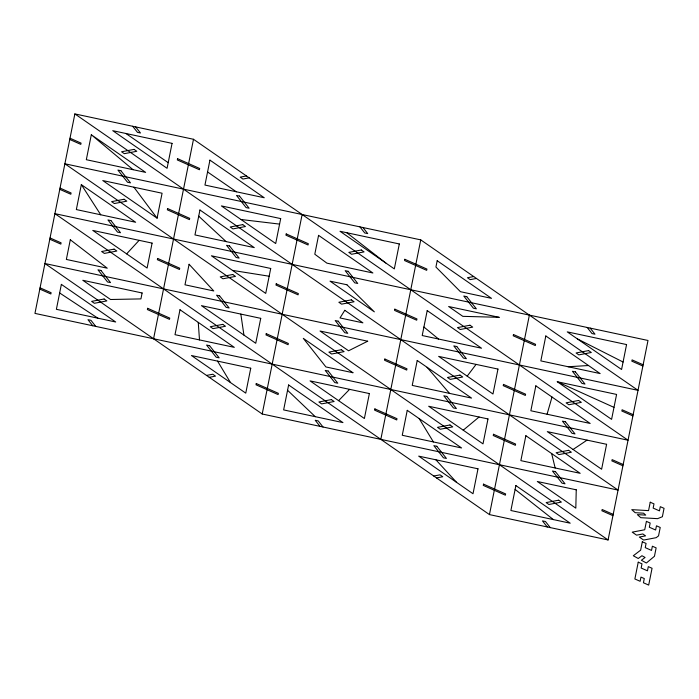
<?xml version="1.0" encoding="UTF-8"?>
<svg xmlns="http://www.w3.org/2000/svg" width="699" height="699" viewBox="0 0 699 699"><rect width="100%" height="100%" fill="white"/><g stroke="black" fill="none" stroke-linecap="round" stroke-linejoin="round"><path stroke-width="1.05" d="M74.872 113.911L34.95 313.397L628.034 440.221L193.492 139.276L74.872 113.911L618.056 490.095L262.204 414L44.928 263.523L638.021 390.348L420.746 239.879L64.893 163.784L608.078 539.96L647.999 340.474L54.915 213.658L489.457 514.595L608.078 539.96M81.337 184.632L76.348 209.569L135.65 222.256L81.337 184.632L100.726 214.785M91.316 134.767L86.326 159.704L145.637 172.382L91.316 134.767L133.063 169.691M157.083 218.167L162.081 193.23L102.77 180.552L157.083 218.167L133.92 187.21M153.57 338.762L193.492 139.276M262.204 414L302.125 214.514M380.824 439.365L420.746 239.879M489.457 514.595L529.379 315.109M547.064 414.236L552.018 397.041M467.194 376.149L476.071 364.389M126.641 253.868L139.136 240.334M338.596 400.649L349.596 389.352M463.236 430.191L479.051 417.032M573.084 449.483L587.046 440.125M246.432 175.947L240.185 177.135L242.929 179.04L249.185 177.843M473.695 276.542L467.439 277.739L470.182 279.635L476.438 278.447M206.511 375.433L212.767 374.236L215.51 376.141L209.254 377.329M433.764 476.028L440.021 474.839L442.764 476.735L436.508 477.933M568.13 366.739L588.506 365.525M240.989 219.495L279.591 224.108M232.487 270.391L269.159 276.227M557.278 381.75L616.588 394.437L611.59 419.365L557.278 381.75L613.993 407.377M643.132 364.782L632.088 359.889L631.835 361.156L642.879 366.04M70.005 138.219L81.058 143.112L80.804 144.37L69.76 139.477M633.154 414.656L622.101 409.763L621.857 411.021L632.901 415.914M60.027 188.092L71.08 192.985L70.826 194.243L59.773 189.35M623.176 464.529L612.123 459.636L611.87 460.894L622.923 465.787M50.048 237.966L61.093 242.85L60.848 244.117L49.795 239.224M613.189 514.394L602.145 509.51L601.891 510.768L612.936 515.661M40.07 287.831L51.114 292.724L50.861 293.982L39.817 289.089M577.365 338.884L623.071 362.021M59.651 292.977L97.895 318.194M207.568 171.963L236.332 191.779M125.899 133.492L168.197 162.657M346.783 232.732L385.796 262.99M515.111 489.422L553.407 519.602M423.917 327.018L438.535 339.024M198.717 216.183L226.118 241.601M287.569 390.287L315.275 416.683M435.896 459.811L456.604 482.38M427.037 367.263L449.527 393.38M590.192 328.119L594.989 334.201L591.992 333.554L587.195 327.473M362.938 227.516L367.726 233.597L364.738 232.959L359.941 226.878M550.262 527.605L545.465 521.515L542.468 520.877L547.265 526.959M135.676 126.912L140.473 133.002L137.476 132.356L132.688 126.274M323.008 427.002L318.211 420.92L315.214 420.274L320.011 426.364M95.754 326.398L90.957 320.317L87.96 319.679L92.757 325.76M419.182 418.614L433.406 441.943M217.546 361.112L230.487 382.571M551.651 453.564L555.163 467.972M240.832 314.087L243.925 335.092M198.263 322.396L199.495 339.915M576.247 489.816L575.819 508.156L537.313 481.497L576.247 489.816M61.372 284.379L56.383 309.316L115.693 321.994L61.372 284.379M70.302 239.766L66.361 259.443L107.253 268.189L70.302 239.766M142.115 292.977L140.927 298.901L110.547 299.504L82.805 280.29L142.115 292.977M152.094 243.103L147.105 268.04L92.784 230.425L152.094 243.103M172.059 143.365L167.07 168.302L112.749 130.678L172.059 143.365M147.638 308.303L147.384 309.57L169.481 319.347L169.735 318.089L147.638 308.303M157.616 258.438L157.362 259.696L179.46 269.473L179.713 268.215L157.616 258.438M167.594 208.564L167.341 209.822L189.438 219.608L189.691 218.35L167.594 208.564M177.581 158.69L177.328 159.949L199.425 169.735L199.678 168.476L177.581 158.69M179.993 309.744L175.003 334.681L234.305 347.359L179.993 309.744M189.088 264.274L184.982 284.808L213.763 290.959L189.088 264.274M199.949 209.997L194.96 234.934L254.27 247.621L199.949 209.997M209.936 160.132L204.947 185.06L264.248 197.747L209.936 160.132M250.749 368.216L245.76 393.144L191.447 355.529L250.749 368.216M260.736 318.342L255.738 343.279L201.426 305.655L260.736 318.342M270.714 268.468L265.725 293.405L211.404 255.79L270.714 268.468M280.692 218.595L275.703 243.532L221.382 205.917L280.692 218.595M256.271 383.541L256.017 384.799L278.115 394.586L278.368 393.327L256.271 383.541M266.249 333.668L266.004 334.935L288.102 344.712L288.346 343.454L266.249 333.668M276.236 283.803L275.983 285.061L298.08 294.838L298.333 293.58L276.236 283.803M286.214 233.929L285.961 235.187L308.058 244.973L308.311 243.706L286.214 233.929M288.626 384.974L283.637 409.911L342.947 422.598L288.626 384.974M318.569 235.362L314.795 254.226L326.896 263.147L372.89 272.986L318.569 235.362M369.369 393.572L364.38 418.509L310.059 380.894L369.369 393.572M399.312 243.96L394.323 268.897L340.002 231.282L399.312 243.96M374.891 408.906L374.638 410.164L396.735 419.95L396.988 418.692L374.891 408.906M384.869 359.033L384.616 360.291L406.713 370.077L406.967 368.819L384.869 359.033M394.848 309.168L394.594 310.426L416.7 320.203L416.945 318.945L394.848 309.168M404.835 259.294L404.581 260.552L426.678 270.338L426.932 269.071L404.835 259.294M407.246 410.339L402.257 435.276L461.567 447.963L407.246 410.339M417.224 360.474L412.235 385.411L471.545 398.089L417.224 360.474M427.203 310.601L422.213 335.537L481.524 348.216L427.203 310.601M437.19 260.727L435.923 267.035L460.449 291.701L491.502 298.351L437.19 260.727M478.002 468.811L473.013 493.747L418.701 456.132L478.002 468.811M487.989 418.937L483 443.874L428.679 406.259L487.989 418.937M497.968 369.072L492.978 394.009L438.657 356.385L497.968 369.072M483.525 484.145L483.271 485.403L505.368 495.18L505.622 493.922L483.525 484.145M493.503 434.271L493.258 435.529L515.355 445.315L515.6 444.048L493.503 434.271M503.49 384.398L503.236 385.656L525.333 395.442L525.587 394.184L503.49 384.398M513.468 334.524L513.215 335.791L535.312 345.568L535.565 344.31L513.468 334.524M515.879 485.578L510.89 510.515L570.201 523.193L515.879 485.578M525.866 435.704L520.869 460.641L580.179 473.328L525.866 435.704M535.845 385.839L530.856 410.767L590.166 423.454L535.845 385.839M545.823 335.966L540.834 360.902L600.144 373.581L545.823 335.966M606.601 444.302L601.612 469.239L547.3 431.624L606.601 444.302M626.566 344.563L621.577 369.5L567.256 331.876L626.566 344.563M638.239 562.171L634.875 578.973L640.127 581.297L640.966 577.094L644.286 578.562L643.438 582.765L648.689 585.089L652.053 568.287L648.296 566.627L647.457 570.821L641.158 568.034L641.997 563.84L638.239 562.171M642.32 541.769L640.642 550.165L633.303 555.749L638.266 558.51L641.935 555.722L645.072 557.461L641.402 560.257L646.365 563.01L654.456 556.282L656.134 547.885L652.377 546.216L651.538 550.419L645.238 547.632L646.077 543.429L642.32 541.769M646.409 521.367L644.723 529.763L632.219 532.149L636.571 535.154L642.818 533.966L645.561 535.862L639.314 537.059L643.657 540.065L656.16 537.68L658.537 535.88L660.223 527.474L656.466 525.814L655.618 530.017L649.327 527.229L650.166 523.027L646.409 521.367M650.236 502.223L648.558 510.62L631.747 509.641L635.173 512.699L643.578 513.188L645.745 515.111L637.339 514.621L640.765 517.679L657.584 518.658L662.372 516.736L664.05 508.33L660.293 506.67L659.454 510.873L653.154 508.086L653.993 503.883L650.236 502.223M344.782 310.304L340.011 317.958L362.903 322.851L344.782 310.304M367.691 341.208L348.574 350.784L320.037 331.02L367.691 341.208M134.068 149.385L121.565 151.77L124.308 153.675L136.812 151.29L134.068 149.385M124.09 199.259L111.587 201.644L114.33 203.54L126.834 201.163L124.09 199.259M114.112 249.132L101.608 251.518L104.352 253.414L116.855 251.028L114.112 249.132M242.71 224.624L230.207 227.009L232.95 228.905L245.454 226.528L242.71 224.624M104.125 299.006L91.621 301.383L94.365 303.287L106.877 300.902L104.125 299.006M232.723 274.497L220.22 276.883L222.964 278.779L235.476 276.393L232.723 274.497M361.322 249.989L348.818 252.374L351.562 254.27L364.074 251.893L361.322 249.989M222.745 324.371L210.242 326.748L212.985 328.652L225.489 326.267L222.745 324.371M351.344 299.862L338.84 302.248L341.584 304.144L354.087 301.758L351.344 299.862M341.365 349.736L328.862 352.113L331.606 354.017L344.109 351.632L341.365 349.736M469.964 325.227L457.461 327.604L460.204 329.509L472.707 327.123L469.964 325.227M331.387 399.601L318.875 401.986L321.627 403.891L334.131 401.506L331.387 399.601M459.986 375.092L447.474 377.477L450.217 379.382L462.729 376.997L459.986 375.092M588.575 350.592L576.072 352.969L578.816 354.874L591.328 352.488L588.575 350.592M449.999 424.966L437.495 427.351L440.239 429.247L452.742 426.871L449.999 424.966M578.597 400.457L566.094 402.842L568.837 404.747L581.341 402.362L578.597 400.457M568.619 450.331L556.116 452.716L558.859 454.612L571.363 452.236L568.619 450.331M558.641 500.204L546.129 502.59L548.881 504.486L561.384 502.1L558.641 500.204M499.112 317.311L462.834 316.35L448.636 306.512L499.112 317.311M120.901 170.705L117.904 170.067L127.498 182.229L130.495 182.867L120.901 170.705M239.521 196.07L236.524 195.432L246.118 207.594L249.115 208.232L239.521 196.07M110.923 220.578L107.926 219.932L117.519 232.103L120.516 232.741L110.923 220.578M229.543 245.943L226.546 245.297L236.14 257.468L239.137 258.106L229.543 245.943M348.154 271.308L345.157 270.662L354.751 282.833L357.748 283.471L348.154 271.308M466.775 296.673L463.778 296.026L473.372 308.189L476.369 308.836L466.775 296.673M346.922 284.764L330.024 281.155L374.349 311.85L346.922 284.764M100.944 270.443L97.947 269.805L107.541 281.968L110.538 282.614L100.944 270.443M219.556 295.808L216.559 295.17L226.153 307.333L229.15 307.979L219.556 295.808M338.176 321.173L335.179 320.535L344.773 332.698L347.77 333.344L338.176 321.173M456.796 346.538L453.8 345.9L463.393 358.063L466.39 358.709L456.796 346.538M575.408 371.903L572.411 371.265L582.005 383.428L585.002 384.066L575.408 371.903M352.925 372.724L325.917 366.949L303.305 338.36L352.925 372.724M209.578 345.682L206.581 345.044L216.174 357.206L219.171 357.844L209.578 345.682M328.198 371.047L325.201 370.409L334.795 382.571L337.792 383.209L328.198 371.047M446.81 396.412L443.813 395.774L453.406 407.936L456.403 408.574L446.81 396.412M565.43 421.777L562.433 421.139L572.027 433.301L575.024 433.939L565.43 421.777M436.831 446.285L433.834 445.639L443.428 457.81L446.425 458.448L436.831 446.285M555.452 471.65L552.455 471.004L562.048 483.175L565.045 483.813L555.452 471.65"/></g></svg>
